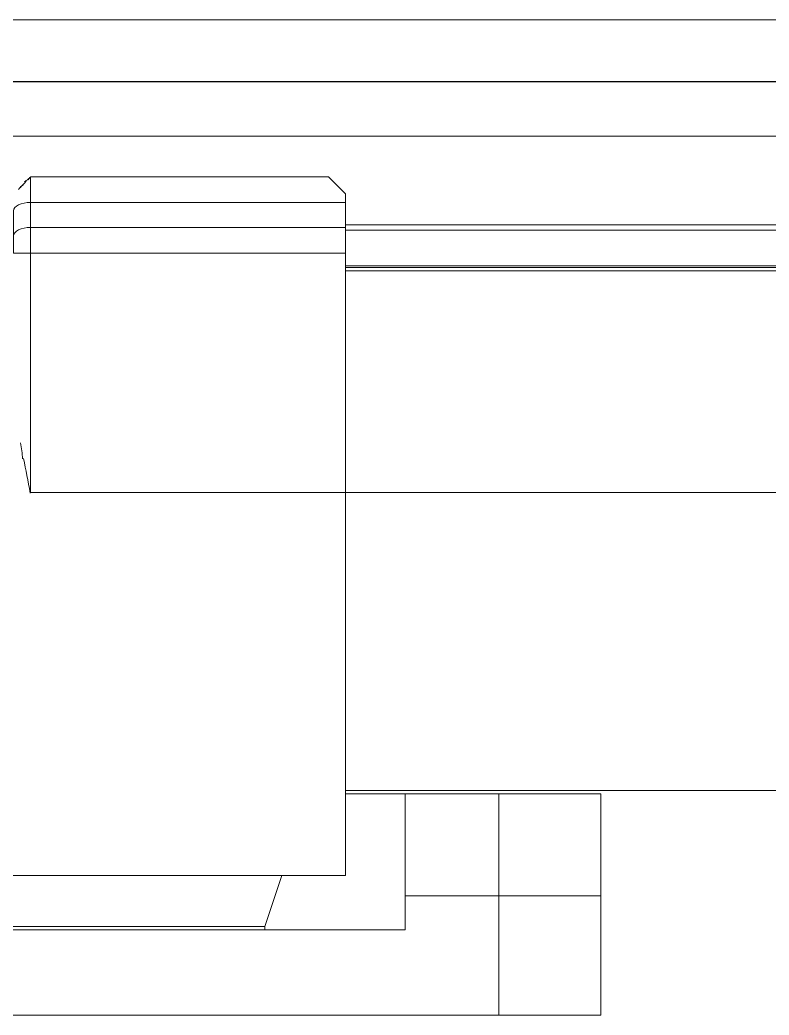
# Model space of a CAD drawing. Header units: inches. Extents: x 0.54 to 10.46, y 0.74 to 7.76.
# Drawn here: x 4.026 to 4.72, y 5.164 to 6.087 of the extents above; entities that cross this region are included whole.
import ezdxf

# ---------------------------------------------------------------- set-up
doc = ezdxf.new("R2010")
doc.units = ezdxf.units.IN
doc.header["$MEASUREMENT"] = 0

# ---------------------------------------------------------------- blocks, each defined once
blk = doc.blocks.new('block 119')
at = {"color": 7, "lineweight": 15, "true_color": 0xffffff}
for points in [[(6.17258, 6.08687), (1.53394, 6.08687)], [(6.17258, 6.02981), (1.53394, 6.02981)], [(4.03552, 5.9414), (4.03552, 5.91774)], [(4.31162, 5.9414), (4.03552, 5.9414)], [(4.31162, 5.9414), (4.3274, 5.92562)], [(4.3274, 5.91774), (4.3274, 5.92562)], [(4.01974, 5.88659), (4.01974, 5.90985), (4.02004, 5.91139), (4.02095, 5.91287), (4.0224, 5.91424), (4.02436, 5.91542), (4.02675, 5.91642), (4.02948, 5.91714), (4.03244, 5.91758), (4.03552, 5.91774)], [(4.03552, 5.91774), (4.03552, 5.89449)], [(4.3274, 5.91774), (4.03552, 5.91774)], [(4.3274, 5.89449), (4.3274, 5.91774)], [(4.01974, 5.87081), (4.01974, 5.88659), (4.02004, 5.88813), (4.02095, 5.88962), (4.0224, 5.89098), (4.02436, 5.89217), (4.02675, 5.89316), (4.02948, 5.89389), (4.03244, 5.89433), (4.03552, 5.89449)], [(4.03552, 5.89449), (4.03552, 5.87081)], [(4.3274, 5.89449), (4.03552, 5.89449)], [(4.3274, 5.87081), (4.3274, 5.89449)], [(6.17258, 5.89212), (4.3274, 5.89212)], [(4.01974, 5.87081), (4.03552, 5.87081)], [(4.3274, 5.87081), (4.03552, 5.87081)], [(4.03552, 5.87081), (4.03552, 5.64881)], [(4.3274, 5.64881), (4.3274, 5.87081)], [(4.3274, 5.85741), (5.46733, 5.85741)], [(4.3274, 5.64881), (4.03552, 5.64881)], [(4.3274, 5.36955), (4.3274, 5.64881)], [(4.3274, 5.37271), (5.46733, 5.37271)], [(4.3274, 5.36955), (4.3274, 5.29383)], [(4.50095, 5.36955), (4.3274, 5.36955)], [(4.38262, 5.36948), (4.38262, 5.27488)], [(4.4694, 5.36948), (4.38262, 5.36948)], [(4.4694, 5.36948), (4.4694, 5.27488), (4.56407, 5.27488)], [(4.56407, 5.36948), (4.4694, 5.36948)], [(4.50095, 5.36955), (4.50095, 5.36948)], [(4.56407, 5.27488), (4.56407, 5.36948)], [(4.26824, 5.29383), (4.01184, 5.29383)], [(4.25246, 5.24334), (4.25246, 5.24649), (4.26824, 5.29383)], [(4.3274, 5.29383), (4.26824, 5.29383)], [(3.27818, 5.27488), (3.27818, 5.24334), (4.38262, 5.24334)], [(4.38262, 5.27488), (4.4694, 5.27488)], [(4.38262, 5.27488), (4.38262, 5.24334)], [(4.4694, 5.27488), (4.4694, 5.16445)], [(4.56407, 5.16445), (4.56407, 5.27488)], [(4.25246, 5.24649), (3.40836, 5.24649)], [(3.19141, 5.16445), (4.4694, 5.16445)], [(4.4694, 5.16445), (4.56407, 5.16445)]]:
    blk.add_lwpolyline(points, dxfattribs=at)
at = {"color": 8, "lineweight": 15, "true_color": 0x808080}
for points in [[(6.17258, 6.02961), (1.53394, 6.02961)], [(6.17258, 5.97923), (1.53394, 5.97923)], [(4.3274, 5.89685), (6.17258, 5.89685)], [(4.3274, 5.85898), (5.46733, 5.85898)], [(4.3274, 5.85426), (5.46733, 5.85426)], [(4.3274, 5.64881), (5.46733, 5.64881)]]:
    blk.add_lwpolyline(points, dxfattribs=at)
at = {"color": 7, "lineweight": 15, "true_color": 0xffffff}
for points in [[(4.03338, 5.93868), (4.03494, 5.94083), (4.03542, 5.94131), (4.03551, 5.94139)], [(4.03515, 5.94045), (4.03552, 5.9414), (4.03552, 5.94141), (4.03553, 5.94141)], [(4.02452, 5.92982), (4.02561, 5.93149), (4.0261, 5.93199), (4.02659, 5.93247)], [(4.02629, 5.93159), (4.02736, 5.93325), (4.02809, 5.93398), (4.02877, 5.93466)], [(4.02806, 5.93336), (4.02978, 5.93566), (4.03065, 5.93654), (4.03141, 5.9373)], [(4.02984, 5.9369), (4.03254, 5.93843), (4.03341, 5.9393), (4.03406, 5.93994)], [(4.02806, 5.68012), (4.02809, 5.68511), (4.02716, 5.69002), (4.02626, 5.69493)], [(4.03515, 5.64824), (4.03326, 5.65959), (4.03108, 5.6699), (4.02905, 5.68019)], [(4.03515, 5.64824), (4.03549, 5.64898), (4.03546, 5.64913), (4.03543, 5.64929)]]:
    blk.add_open_spline(points, degree=3, dxfattribs=at)

msp = doc.modelspace()

# ---------------------------------------------------------------- block references
msp.add_blockref('block 119', (0, 0))

doc.saveas('drawing.dxf')
